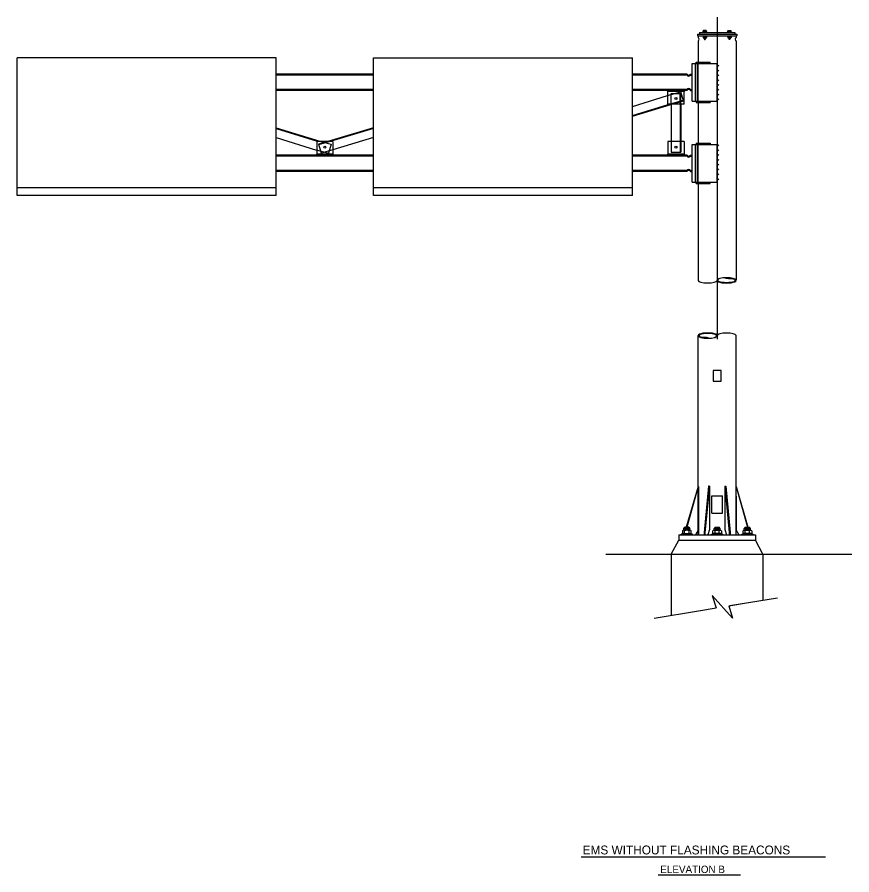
# Model space of a CAD drawing. Extents: x -1197 to -940, y 474 to 589.
# Drawn here: x -1192.06 to -1166.3, y 473.74 to 500.22 of the extents above; entities that cross this region are included whole.
import ezdxf

# ---------------------------------------------------------------- set-up
doc = ezdxf.new("R2010")
doc.units = 0
doc.layers.add('es_EMS', color=7, linetype='Continuous')
doc.layers.add('es_NO-PLOT', color=7, linetype='Continuous')

msp = doc.modelspace()

# ---------------------------------------------------------------- linework, layer by layer
at = {"layer": 'es_EMS'}
for p, q in [((-1170.455, 500.217), (-1170.455, 490.271)), ((-1171.065, 499.691), (-1169.846, 499.691)), ((-1171.065, 499.691), (-1171.065, 499.638)), ((-1171.004, 499.743), (-1169.907, 499.743)), ((-1171.004, 499.743), (-1171.004, 499.691)), ((-1170.901, 499.762), (-1170.901, 499.747)), ((-1170.77, 499.762), (-1170.901, 499.762)), ((-1170.771, 499.747), (-1170.901, 499.747)), ((-1170.886, 499.762), (-1170.886, 499.791)), ((-1170.796, 499.801), (-1170.876, 499.801)), ((-1170.865, 499.762), (-1170.865, 499.792)), ((-1170.807, 499.791), (-1170.807, 499.762)), ((-1170.786, 499.762), (-1170.786, 499.791)), ((-1170.77, 499.762), (-1170.77, 499.747)), ((-1170.141, 499.762), (-1170.141, 499.747)), ((-1170.141, 499.762), (-1170.01, 499.762)), ((-1170.14, 499.747), (-1170.01, 499.747)), ((-1170.125, 499.762), (-1170.125, 499.791)), ((-1170.115, 499.801), (-1170.035, 499.801)), ((-1170.104, 499.791), (-1170.104, 499.762)), ((-1170.046, 499.762), (-1170.046, 499.792)), ((-1170.025, 499.762), (-1170.025, 499.791)), ((-1170.01, 499.762), (-1170.01, 499.747)), ((-1169.907, 499.743), (-1169.907, 499.691)), ((-1169.846, 499.691), (-1169.846, 499.638)), ((-1171.065, 499.638), (-1169.846, 499.638)), ((-1171.039, 499.638), (-1171.039, 499.586)), ((-1171.039, 499.481), (-1171.039, 498.789)), ((-1170.901, 499.619), (-1170.901, 499.634)), ((-1170.901, 499.634), (-1170.77, 499.634)), ((-1170.901, 499.619), (-1170.77, 499.619)), ((-1170.886, 499.619), (-1170.886, 499.59)), ((-1170.875, 499.58), (-1170.796, 499.58)), ((-1170.864, 499.591), (-1170.864, 499.619)), ((-1170.86, 499.58), (-1170.86, 499.543)), ((-1170.813, 499.561), (-1170.86, 499.561)), ((-1170.86, 499.543), (-1170.813, 499.543)), ((-1170.86, 499.543), (-1170.848, 499.531)), ((-1170.848, 499.531), (-1170.825, 499.531)), ((-1170.813, 499.543), (-1170.825, 499.531)), ((-1170.813, 499.58), (-1170.813, 499.543)), ((-1170.807, 499.619), (-1170.807, 499.589)), ((-1170.785, 499.619), (-1170.785, 499.591)), ((-1170.77, 499.634), (-1170.77, 499.619)), ((-1170.141, 499.634), (-1170.141, 499.619)), ((-1170.01, 499.634), (-1170.141, 499.634)), ((-1170.01, 499.619), (-1170.141, 499.619)), ((-1170.126, 499.619), (-1170.126, 499.591)), ((-1170.036, 499.58), (-1170.115, 499.58)), ((-1170.104, 499.619), (-1170.104, 499.589)), ((-1170.098, 499.58), (-1170.098, 499.543)), ((-1170.098, 499.561), (-1170.051, 499.561)), ((-1170.051, 499.543), (-1170.098, 499.543)), ((-1170.098, 499.543), (-1170.086, 499.531)), ((-1170.063, 499.531), (-1170.086, 499.531)), ((-1170.051, 499.543), (-1170.063, 499.531)), ((-1170.051, 499.58), (-1170.051, 499.543)), ((-1170.047, 499.591), (-1170.047, 499.619)), ((-1170.025, 499.619), (-1170.025, 499.59)), ((-1170.01, 499.619), (-1170.01, 499.634)), ((-1169.872, 499.638), (-1169.872, 499.586)), ((-1169.872, 499.481), (-1169.872, 492.102)), ((-1192.065, 494.706), (-1192.065, 498.956)), ((-1184.065, 498.956), (-1192.065, 498.956)), ((-1184.065, 494.706), (-1184.065, 498.956)), ((-1181.065, 494.706), (-1181.065, 498.956)), ((-1173.065, 494.706), (-1173.065, 498.956)), ((-1171.226, 498.789), (-1170.455, 498.789)), ((-1171.226, 497.622), (-1171.226, 498.789)), ((-1171.226, 498.789), (-1170.652, 498.789)), ((-1171.122, 497.622), (-1171.122, 498.789)), ((-1171.101, 498.831), (-1170.667, 498.831)), ((-1171.101, 498.789), (-1171.101, 498.831)), ((-1171.06, 497.622), (-1171.06, 498.789)), ((-1171.039, 497.622), (-1171.039, 498.789)), ((-1170.667, 498.789), (-1170.667, 498.831)), ((-1170.455, 497.622), (-1170.455, 498.789)), ((-1170.455, 498.69), (-1170.403, 498.731)), ((-1170.455, 498.53), (-1170.403, 498.583)), ((-1181.065, 498.456), (-1184.065, 498.456)), ((-1181.065, 498.425), (-1184.065, 498.425)), ((-1171.384, 498.456), (-1173.065, 498.456)), ((-1171.384, 498.425), (-1173.065, 498.425)), ((-1171.279, 498.456), (-1171.226, 498.456)), ((-1171.279, 498.425), (-1171.226, 498.425)), ((-1170.455, 498.382), (-1170.403, 498.434)), ((-1170.455, 498.233), (-1170.403, 498.286)), ((-1170.455, 498.085), (-1170.403, 498.138)), ((-1181.065, 497.987), (-1184.065, 497.987)), ((-1181.065, 497.956), (-1184.065, 497.956)), ((-1171.384, 497.987), (-1173.065, 497.987)), ((-1171.384, 497.956), (-1173.065, 497.956)), ((-1173.065, 497.463), (-1171.984, 497.796)), ((-1172.006, 497.956), (-1171.976, 497.926)), ((-1171.984, 497.796), (-1171.574, 497.908)), ((-1171.476, 497.926), (-1171.976, 497.926)), ((-1171.918, 497.956), (-1171.888, 497.926)), ((-1171.872, 497.532), (-1171.872, 497.865)), ((-1171.872, 497.865), (-1171.58, 497.865)), ((-1171.77, 497.956), (-1171.74, 497.926)), ((-1171.621, 497.956), (-1171.591, 497.926)), ((-1171.601, 497.533), (-1171.601, 497.865)), ((-1171.58, 497.533), (-1171.58, 497.865)), ((-1171.49, 497.631), (-1171.574, 497.908)), ((-1171.446, 497.956), (-1171.476, 497.926)), ((-1171.279, 497.987), (-1171.226, 497.987)), ((-1171.279, 497.956), (-1171.226, 497.956)), ((-1170.455, 497.937), (-1170.403, 497.989)), ((-1170.455, 497.788), (-1170.403, 497.841)), ((-1173.065, 497.16), (-1171.884, 497.524)), ((-1173.065, 497.183), (-1171.963, 497.524)), ((-1171.81, 497.532), (-1171.976, 497.532)), ((-1171.963, 497.524), (-1171.496, 497.651)), ((-1171.884, 497.524), (-1171.49, 497.631)), ((-1171.872, 497.532), (-1171.872, 496.38)), ((-1171.476, 497.532), (-1171.81, 497.532)), ((-1171.601, 497.532), (-1171.601, 496.38)), ((-1171.58, 497.532), (-1171.58, 496.38)), ((-1171.226, 497.622), (-1170.455, 497.622)), ((-1171.226, 497.622), (-1170.652, 497.622)), ((-1171.101, 497.622), (-1171.101, 497.581)), ((-1171.101, 497.581), (-1170.667, 497.581)), ((-1171.039, 497.581), (-1171.039, 496.331)), ((-1170.667, 497.622), (-1170.667, 497.581)), ((-1170.455, 497.64), (-1170.403, 497.692)), ((-1184.065, 496.802), (-1182.723, 496.388)), ((-1184.065, 496.778), (-1182.801, 496.387)), ((-1181.065, 496.805), (-1182.474, 496.38)), ((-1181.065, 496.783), (-1182.403, 496.38)), ((-1184.065, 496.499), (-1182.822, 496.115)), ((-1181.065, 496.503), (-1182.318, 496.125)), ((-1182.651, 496.38), (-1182.815, 496.38)), ((-1182.474, 496.38), (-1182.763, 496.292)), ((-1182.763, 496.292), (-1182.679, 496.016)), ((-1182.403, 496.38), (-1182.757, 496.272)), ((-1182.691, 496.38), (-1182.366, 496.292)), ((-1182.393, 496.38), (-1182.655, 496.38)), ((-1182.366, 496.292), (-1182.45, 496.016)), ((-1182.315, 496.38), (-1182.392, 496.38)), ((-1171.476, 496.38), (-1171.976, 496.38)), ((-1171.872, 496.38), (-1171.872, 496.046)), ((-1171.601, 496.379), (-1171.601, 496.046)), ((-1171.58, 496.379), (-1171.58, 496.046)), ((-1171.226, 495.122), (-1171.226, 496.289)), ((-1171.226, 496.289), (-1170.455, 496.289)), ((-1171.226, 496.289), (-1170.652, 496.289)), ((-1171.122, 495.122), (-1171.122, 496.289)), ((-1171.101, 496.331), (-1170.667, 496.331)), ((-1171.101, 496.331), (-1171.101, 496.289)), ((-1171.06, 495.122), (-1171.06, 496.289)), ((-1171.039, 495.122), (-1171.039, 496.289)), ((-1170.667, 496.331), (-1170.667, 496.289)), ((-1170.455, 495.122), (-1170.455, 496.289)), ((-1170.455, 496.219), (-1170.403, 496.272)), ((-1181.065, 495.956), (-1184.065, 495.956)), ((-1182.845, 495.956), (-1182.815, 495.986)), ((-1182.845, 495.956), (-1182.285, 495.956)), ((-1182.835, 496.12), (-1182.45, 496.016)), ((-1182.315, 495.986), (-1182.815, 495.986)), ((-1182.757, 495.956), (-1182.727, 495.986)), ((-1182.318, 496.125), (-1182.679, 496.016)), ((-1182.608, 495.956), (-1182.578, 495.986)), ((-1182.46, 495.956), (-1182.43, 495.986)), ((-1182.285, 495.956), (-1182.315, 495.986)), ((-1171.384, 495.956), (-1173.065, 495.956)), ((-1172.006, 495.956), (-1171.976, 495.986)), ((-1171.476, 495.986), (-1171.976, 495.986)), ((-1171.872, 496.046), (-1171.58, 496.046)), ((-1171.831, 495.956), (-1171.861, 495.986)), ((-1171.683, 495.956), (-1171.713, 495.986)), ((-1171.535, 495.956), (-1171.565, 495.986)), ((-1171.446, 495.956), (-1171.476, 495.986)), ((-1171.279, 495.956), (-1171.226, 495.956)), ((-1170.455, 496.071), (-1170.403, 496.123)), ((-1170.455, 495.922), (-1170.403, 495.975)), ((-1181.065, 495.925), (-1184.065, 495.925)), ((-1171.384, 495.925), (-1173.065, 495.925)), ((-1171.279, 495.925), (-1171.226, 495.925)), ((-1170.455, 495.774), (-1170.403, 495.826)), ((-1170.455, 495.626), (-1170.403, 495.678)), ((-1181.065, 495.487), (-1184.065, 495.487)), ((-1181.065, 495.456), (-1184.065, 495.456)), ((-1171.384, 495.487), (-1173.065, 495.487)), ((-1171.384, 495.456), (-1173.065, 495.456)), ((-1171.279, 495.487), (-1171.226, 495.487)), ((-1171.279, 495.456), (-1171.226, 495.456)), ((-1170.455, 495.477), (-1170.403, 495.53)), ((-1170.455, 495.329), (-1170.403, 495.381)), ((-1170.455, 495.181), (-1170.403, 495.222)), ((-1171.226, 495.122), (-1170.455, 495.122)), ((-1171.226, 495.122), (-1170.652, 495.122)), ((-1171.101, 495.081), (-1171.101, 495.122)), ((-1171.101, 495.081), (-1170.667, 495.081)), ((-1171.039, 495.081), (-1171.039, 492.091)), ((-1170.667, 495.081), (-1170.667, 495.122)), ((-1184.065, 494.706), (-1192.065, 494.706)), ((-1173.065, 494.706), (-1181.065, 494.706)), ((-1171.039, 484.234), (-1171.039, 490.386)), ((-1169.872, 484.234), (-1169.872, 490.386)), ((-1170.334, 489.142), (-1170.334, 489.142)), ((-1171.039, 485.732), (-1171.409, 484.475)), ((-1171.039, 485.732), (-1171.393, 484.475)), ((-1171.031, 485.732), (-1171.031, 484.234)), ((-1170.722, 485.734), (-1170.859, 484.307)), ((-1170.695, 485.734), (-1170.832, 484.306)), ((-1170.695, 485.734), (-1170.722, 485.734)), ((-1170.695, 485.734), (-1170.695, 484.402)), ((-1170.216, 485.734), (-1170.216, 484.402)), ((-1170.216, 485.734), (-1170.079, 484.307)), ((-1170.216, 485.734), (-1170.189, 485.734)), ((-1170.189, 485.734), (-1170.052, 484.307)), ((-1169.88, 485.732), (-1169.88, 484.234)), ((-1169.872, 485.732), (-1169.518, 484.475)), ((-1169.872, 485.732), (-1169.502, 484.475)), ((-1171.049, 485.425), (-1171.049, 484.381)), ((-1170.622, 485.442), (-1170.289, 485.442)), ((-1170.622, 484.901), (-1170.622, 485.442)), ((-1170.289, 484.901), (-1170.289, 485.442)), ((-1169.862, 485.425), (-1169.862, 484.381)), ((-1170.622, 484.901), (-1170.289, 484.901)), ((-1171.525, 484.361), (-1171.525, 484.272)), ((-1171.484, 484.426), (-1171.451, 484.475)), ((-1171.294, 484.426), (-1171.484, 484.426)), ((-1171.484, 484.377), (-1171.484, 484.426)), ((-1171.294, 484.377), (-1171.484, 484.377)), ((-1171.294, 484.377), (-1171.484, 484.377)), ((-1171.459, 484.272), (-1171.459, 484.362)), ((-1171.326, 484.475), (-1171.451, 484.475)), ((-1171.326, 484.45), (-1171.451, 484.45)), ((-1171.326, 484.401), (-1171.451, 484.401)), ((-1171.326, 484.475), (-1171.294, 484.426)), ((-1171.322, 484.272), (-1171.322, 484.36)), ((-1171.294, 484.377), (-1171.294, 484.426)), ((-1171.255, 484.272), (-1171.255, 484.36)), ((-1171.031, 484.401), (-1171.124, 484.234)), ((-1170.859, 484.307), (-1170.859, 484.234)), ((-1170.832, 484.307), (-1170.859, 484.307)), ((-1170.832, 484.307), (-1170.832, 484.234)), ((-1170.695, 484.402), (-1170.744, 484.234)), ((-1170.586, 484.272), (-1170.586, 484.36)), ((-1170.516, 484.475), (-1170.548, 484.426)), ((-1170.548, 484.426), (-1170.363, 484.426)), ((-1170.548, 484.377), (-1170.548, 484.426)), ((-1170.548, 484.377), (-1170.362, 484.377)), ((-1170.548, 484.377), (-1170.362, 484.377)), ((-1170.52, 484.272), (-1170.52, 484.36)), ((-1170.516, 484.475), (-1170.395, 484.475)), ((-1170.516, 484.45), (-1170.395, 484.45)), ((-1170.516, 484.401), (-1170.395, 484.401)), ((-1170.362, 484.426), (-1170.395, 484.475)), ((-1170.387, 484.272), (-1170.387, 484.362)), ((-1170.362, 484.377), (-1170.362, 484.426)), ((-1170.321, 484.361), (-1170.321, 484.272)), ((-1170.216, 484.402), (-1170.167, 484.234)), ((-1170.079, 484.307), (-1170.052, 484.307)), ((-1170.079, 484.307), (-1170.079, 484.234)), ((-1170.052, 484.307), (-1170.052, 484.234)), ((-1169.88, 484.401), (-1169.787, 484.234)), ((-1169.656, 484.272), (-1169.656, 484.36)), ((-1169.585, 484.475), (-1169.617, 484.426)), ((-1169.617, 484.426), (-1169.427, 484.426)), ((-1169.617, 484.377), (-1169.617, 484.426)), ((-1169.617, 484.377), (-1169.427, 484.377)), ((-1169.617, 484.377), (-1169.427, 484.377)), ((-1169.589, 484.272), (-1169.589, 484.36)), ((-1169.585, 484.475), (-1169.459, 484.475)), ((-1169.585, 484.45), (-1169.459, 484.45)), ((-1169.585, 484.401), (-1169.459, 484.401)), ((-1169.427, 484.426), (-1169.459, 484.475)), ((-1169.452, 484.272), (-1169.452, 484.362)), ((-1169.427, 484.377), (-1169.427, 484.426)), ((-1169.386, 484.361), (-1169.386, 484.272)), ((-1171.872, 483.642), (-1171.64, 484.067)), ((-1171.64, 484.234), (-1171.64, 484.067)), ((-1171.64, 484.234), (-1171.64, 484.067)), ((-1171.64, 484.234), (-1169.271, 484.234)), ((-1171.64, 484.067), (-1169.271, 484.067)), ((-1171.64, 484.067), (-1169.271, 484.067)), ((-1171.218, 484.259), (-1171.565, 484.259)), ((-1171.525, 484.272), (-1171.255, 484.272)), ((-1171.514, 484.268), (-1171.514, 484.272)), ((-1171.27, 484.268), (-1171.514, 484.268)), ((-1171.27, 484.268), (-1171.27, 484.272)), ((-1170.624, 484.259), (-1170.281, 484.259)), ((-1170.321, 484.272), (-1170.586, 484.272)), ((-1170.571, 484.268), (-1170.571, 484.272)), ((-1170.571, 484.268), (-1170.333, 484.268)), ((-1170.333, 484.268), (-1170.333, 484.272)), ((-1169.693, 484.259), (-1169.346, 484.259)), ((-1169.386, 484.272), (-1169.656, 484.272)), ((-1169.641, 484.268), (-1169.641, 484.272)), ((-1169.641, 484.268), (-1169.397, 484.268)), ((-1169.397, 484.268), (-1169.397, 484.272)), ((-1169.271, 484.234), (-1169.271, 484.067)), ((-1169.271, 484.228), (-1169.271, 484.067)), ((-1169.039, 483.642), (-1169.271, 484.067)), ((-1173.891, 483.642), (-1171.872, 483.642)), ((-1171.872, 483.642), (-1171.872, 481.75)), ((-1171.872, 483.642), (-1169.039, 483.642)), ((-1171.872, 483.642), (-1169.039, 483.642)), ((-1169.039, 483.642), (-1169.039, 482.22)), ((-1169.039, 483.642), (-1166.296, 483.642)), ((-1170.066, 482.05), (-1168.595, 482.294)), ((-1171.032, 481.89), (-1170.489, 481.98)), ((-1170.094, 482.045), (-1169.552, 482.135)), ((-1172.396, 481.663), (-1171.032, 481.89))]:
    msp.add_line(p, q, dxfattribs=at)
for points in [[(-1181.065, 498.956), (-1173.065, 498.956)], [(-1171.976, 497.782), (-1171.976, 497.956)], [(-1171.476, 497.532), (-1171.476, 497.956)], [(-1171.976, 497.532), (-1171.976, 497.776)], [(-1182.815, 496.38), (-1182.815, 496.133)], [(-1182.315, 496.38), (-1182.315, 496.119)], [(-1171.976, 496.38), (-1171.976, 495.956)], [(-1171.476, 496.38), (-1171.476, 495.956)], [(-1182.815, 496.133), (-1182.815, 495.956)], [(-1182.315, 496.119), (-1182.315, 495.956)], [(-1192.065, 494.956), (-1184.065, 494.956)], [(-1181.065, 494.956), (-1173.065, 494.956)], [(-1170.577, 488.976), (-1170.334, 488.976), (-1170.334, 489.142), (-1170.334, 489.307), (-1170.577, 489.307), (-1170.577, 488.976)], [(-1171.565, 484.234), (-1171.565, 484.259)], [(-1171.218, 484.234), (-1171.218, 484.259)], [(-1170.624, 484.234), (-1170.624, 484.259)], [(-1170.281, 484.234), (-1170.281, 484.259)], [(-1169.693, 484.234), (-1169.693, 484.259)], [(-1169.346, 484.234), (-1169.346, 484.259)], [(-1170.094, 482.045), (-1169.98, 481.659), (-1170.604, 482.366), (-1170.489, 481.98)]]:
    msp.add_lwpolyline(points, dxfattribs=at)
for centre in [(-1171.726, 497.706), (-1182.565, 496.206), (-1171.726, 496.206)]:
    msp.add_circle(centre, 0.0312, dxfattribs=at)
for centre, radius, start, end in [((-1170.876, 499.79), 0.0108, 8.2125, 179.2776), ((-1170.854, 499.79), 0.0108, 91.8976, 179.5004), ((-1170.818, 499.79), 0.0108, 359.6015, 87.0732), ((-1170.797, 499.79), 0.0108, 3.6172, 175.1952), ((-1170.114, 499.79), 0.0108, 4.8048, 176.3828), ((-1170.093, 499.79), 0.0108, 92.9268, 180.3985), ((-1170.057, 499.79), 0.0108, 0.4996, 88.1024), ((-1170.035, 499.79), 0.0108, 0.7224, 171.7875), ((-1170.875, 499.591), 0.0108, 183.6172, 355.1952), ((-1170.853, 499.591), 0.0108, 179.6015, 267.0732), ((-1170.818, 499.591), 0.0108, 271.8976, 359.5004), ((-1170.796, 499.591), 0.0108, 188.2125, 359.2776), ((-1170.115, 499.591), 0.0108, 180.7224, 351.7875), ((-1170.093, 499.591), 0.0108, 180.4996, 268.1024), ((-1170.058, 499.591), 0.0108, 272.9268, 0.3985), ((-1170.036, 499.591), 0.0108, 184.8049, 356.3828), ((-1171.492, 484.336), 0.0412, 36.494, 142.7621), ((-1171.288, 484.338), 0.04, 34.7651, 145.979), ((-1170.554, 484.338), 0.04, 34.021, 145.2349), ((-1170.354, 484.336), 0.0412, 37.2379, 143.506), ((-1169.623, 484.338), 0.04, 34.021, 145.2349), ((-1169.419, 484.336), 0.0412, 37.2379, 143.506)]:
    msp.add_arc(centre, radius, start, end, dxfattribs=at)
for centre, major_axis, ratio, start_param, end_param in [((-1169.915, 499.572), (-0.088, -0.639), 0.591952, 4.606258, 4.606483), ((-1171.039, 499.533), (0, -0.0525), 0.5, 0, 3.141593), ((-1169.872, 499.533), (0, -0.0525), 0.5, 3.141593, 6.283015), ((-1171.331, 498.456), (-0.0525, 0), 0.5, 0, 3.141593), ((-1171.331, 498.425), (-0.0525, 0), 0.5, 0, 3.141593), ((-1171.331, 497.987), (-0.0525, 0), 0.5, 3.141593, 6.283185), ((-1171.331, 497.956), (-0.0525, 0), 0.5, 3.141593, 6.283185), ((-1171.331, 495.956), (-0.0525, 0), 0.5, 0, 3.141593), ((-1171.331, 495.925), (-0.0525, 0), 0.5, 0, 3.141593), ((-1171.331, 495.487), (-0.0525, 0), 0.5, 3.141593, 6.283185), ((-1171.331, 495.456), (-0.0525, 0), 0.5, 3.141593, 6.283185), ((-1170.748, 492.091), (0.291, 0), 0.272969, 3.141593, 6.283185), ((-1170.165, 492.091), (-0.293, 0), 0.281747, 3.141593, 6.283185), ((-1170.165, 492.091), (-0.293, 0), 0.281747, 0, 3.141593), ((-1170.165, 492.091), (-0.267, 0), 0.232907, 0, 3.141593), ((-1170.746, 490.386), (0.293, 0), 0.281747, 0, 3.141593), ((-1170.746, 490.386), (0.293, 0), 0.281747, 3.141593, 6.283185), ((-1170.746, 490.386), (0.267, 0), 0.232907, 0, 3.141593), ((-1170.163, 490.386), (-0.291, 0), 0.272969, 3.141593, 6.283185), ((-1171.361, 484.287), (-0.12, 0.049), 0.642204, 4.644436, 5.895925), ((-1170.479, 484.287), (-0.114, -0.048), 0.679338, 3.539986, 4.791474), ((-1169.55, 484.287), (-0.12, -0.049), 0.642204, 3.528853, 4.780342)]:
    msp.add_ellipse(centre, major_axis=major_axis, ratio=ratio, start_param=start_param, end_param=end_param, dxfattribs=at)
for points in [[(-1170.432, 492.091), (-1170.432, 492.112), (-1170.421, 492.126), (-1170.406, 492.145), (-1170.398, 492.15), (-1170.388, 492.158)], [(-1169.897, 492.091), (-1169.897, 492.112), (-1169.905, 492.132), (-1170.168, 492.146), (-1170.182, 492.154)], [(-1171.014, 490.386), (-1171.014, 490.366), (-1171.006, 490.346), (-1170.743, 490.332), (-1170.729, 490.324)], [(-1170.479, 490.386), (-1170.479, 490.366), (-1170.49, 490.351), (-1170.504, 490.333), (-1170.513, 490.328), (-1170.523, 490.319)]]:
    msp.add_open_spline(points, degree=2, dxfattribs=at)
at = {"layer": 'es_NO-PLOT'}
for p, q in [((-1174.653, 474.294), (-1167.11, 474.294)), ((-1172.278, 473.739), (-1169.736, 473.739))]:
    msp.add_line(p, q, dxfattribs=at)

# ---------------------------------------------------------------- texts
for s, height, p in [('EMS WITHOUT FLASHING BEACONS', 0.27289, (-1174.606, 474.37)), ('ELEVATION B', 0.22741, (-1172.208, 473.795))]:
    msp.add_text(s, height=height, dxfattribs=at).set_placement(p)

doc.saveas('drawing.dxf')
